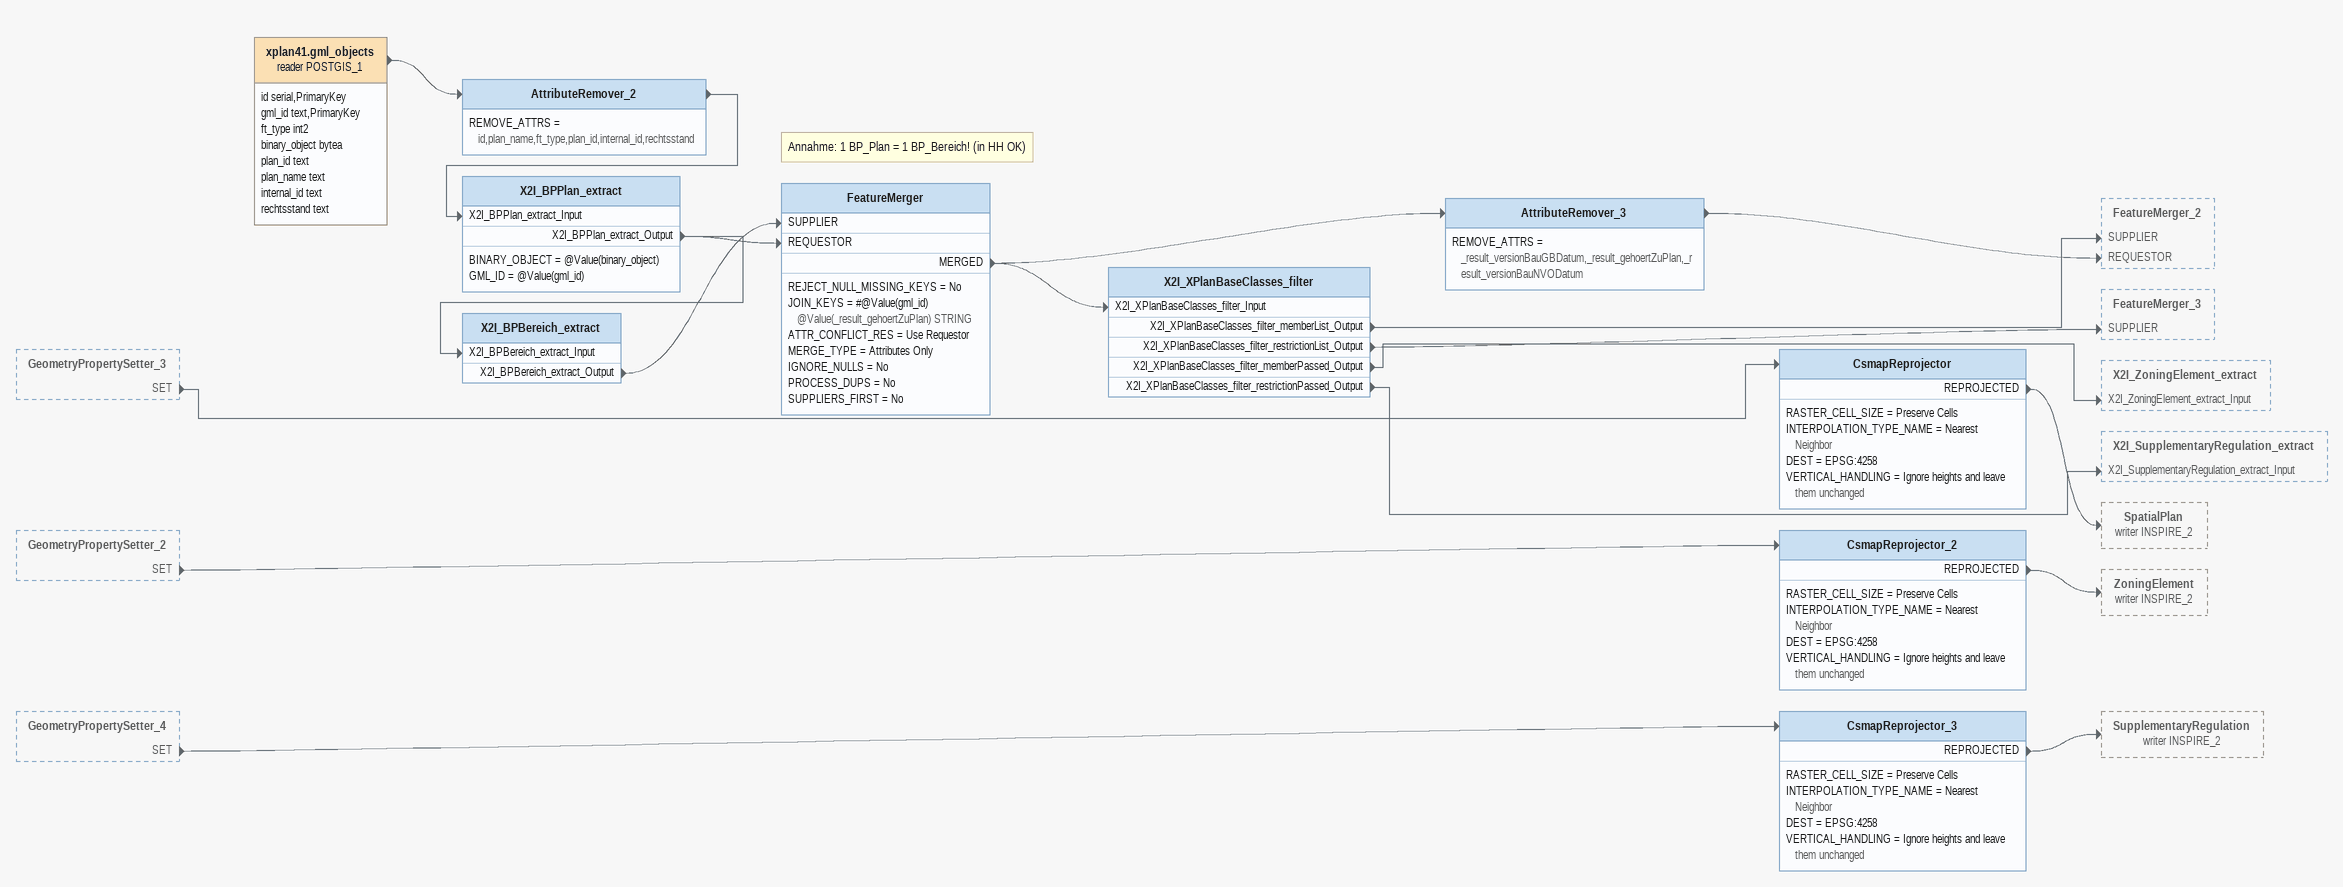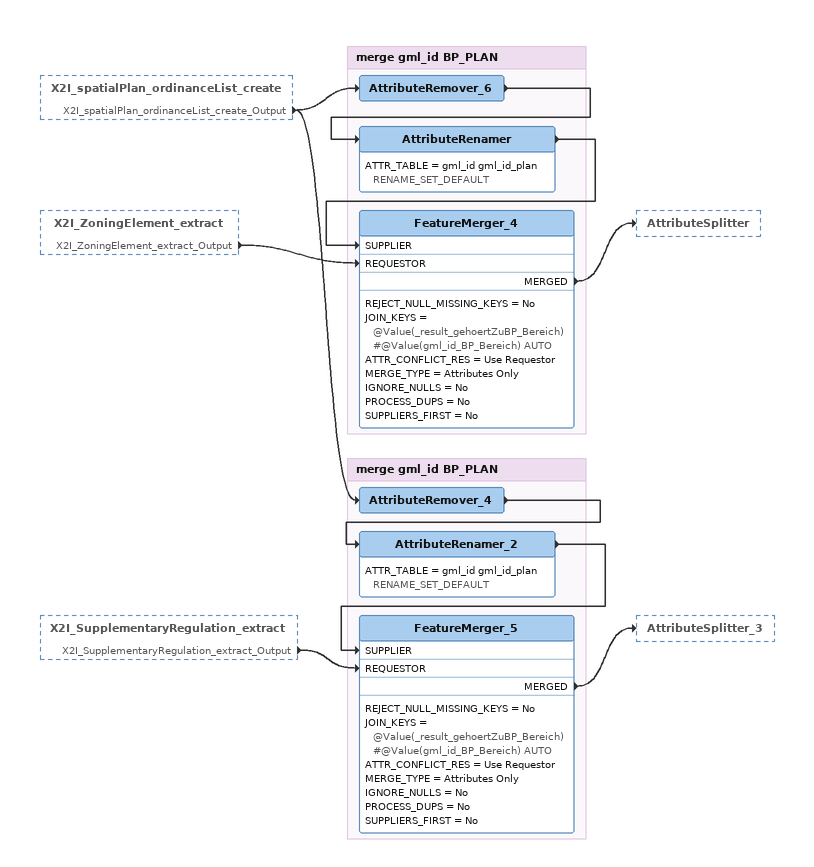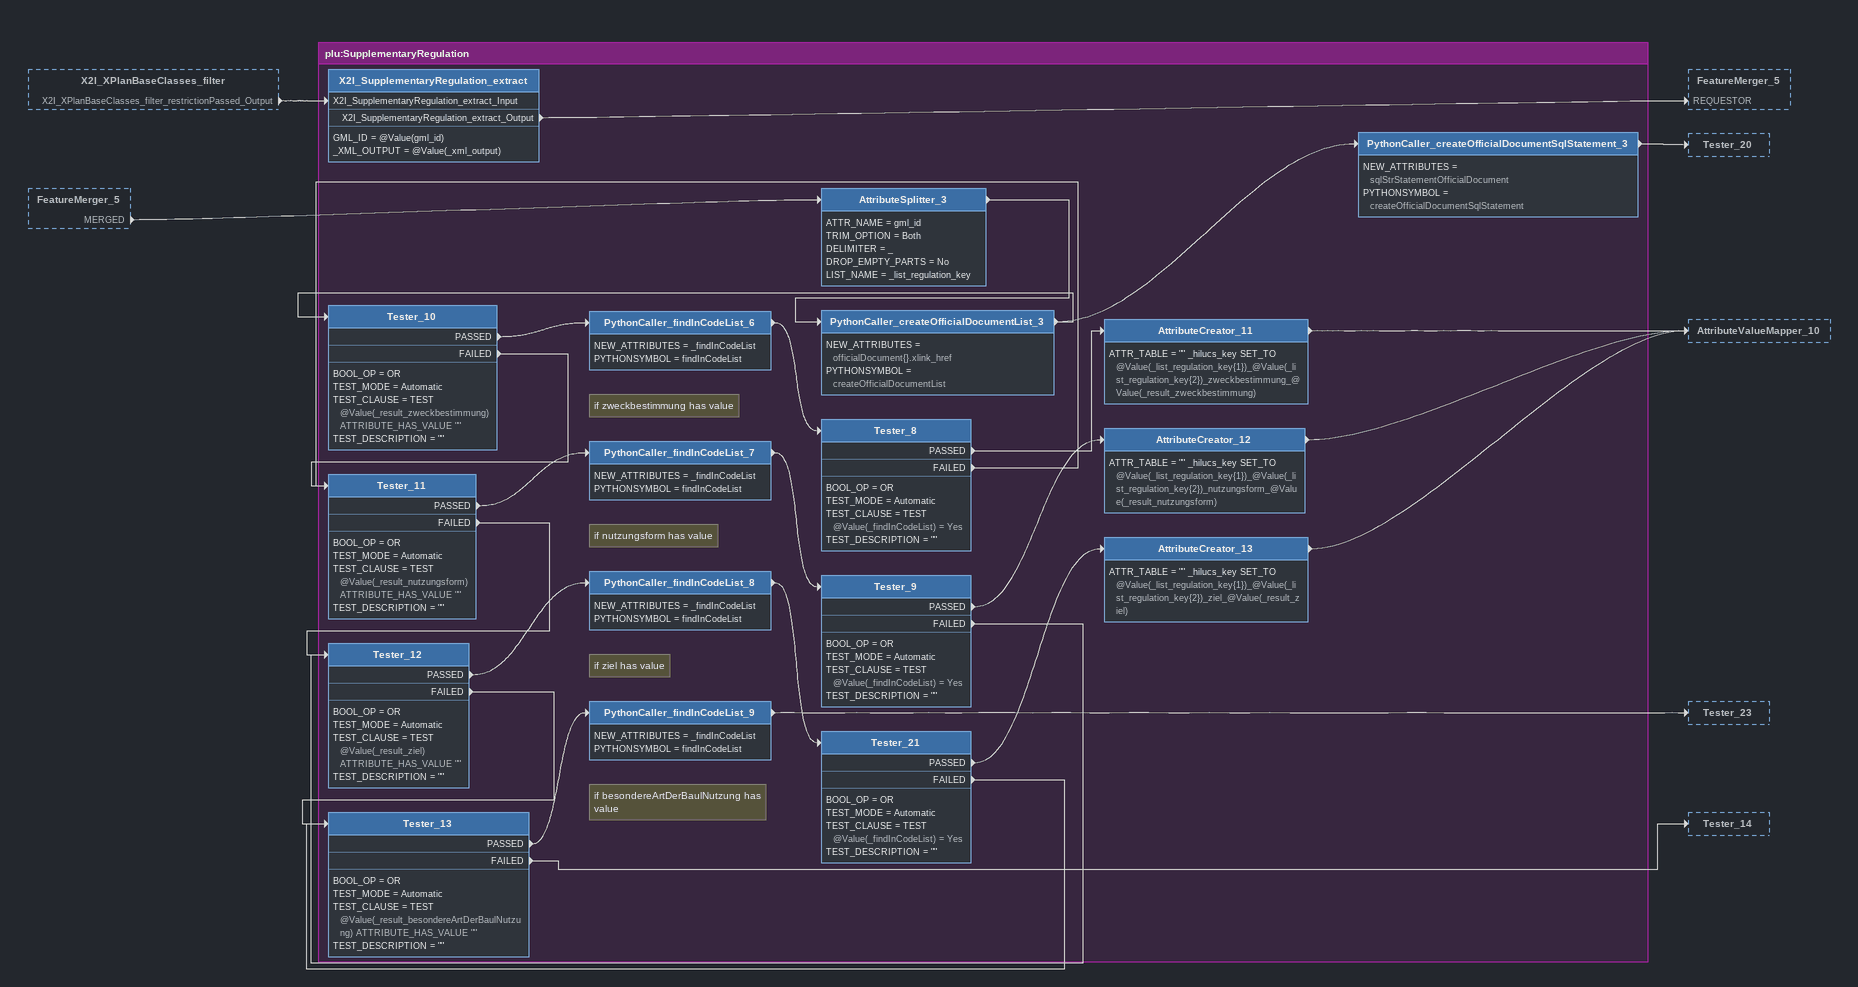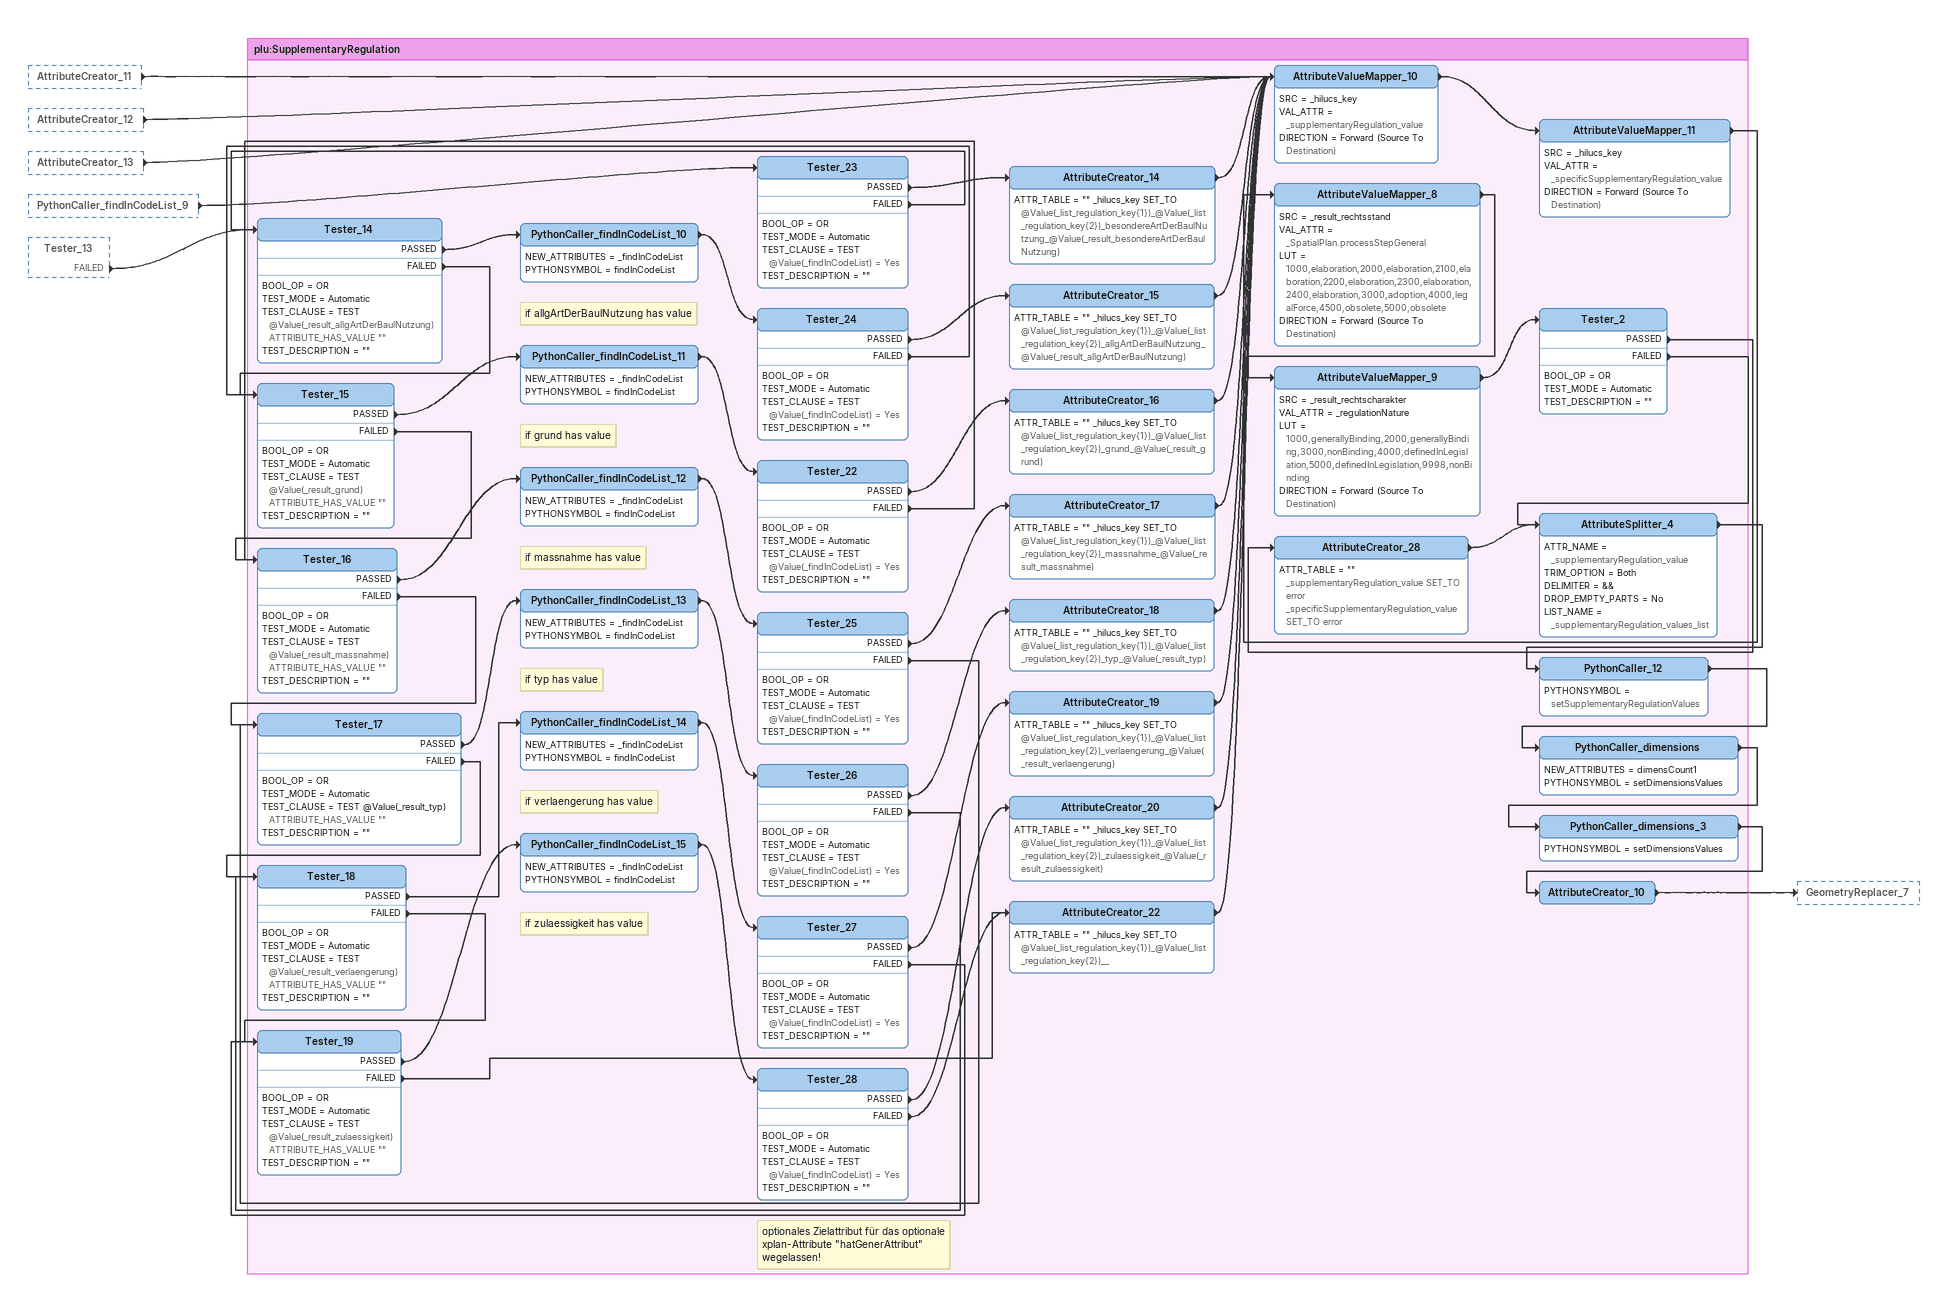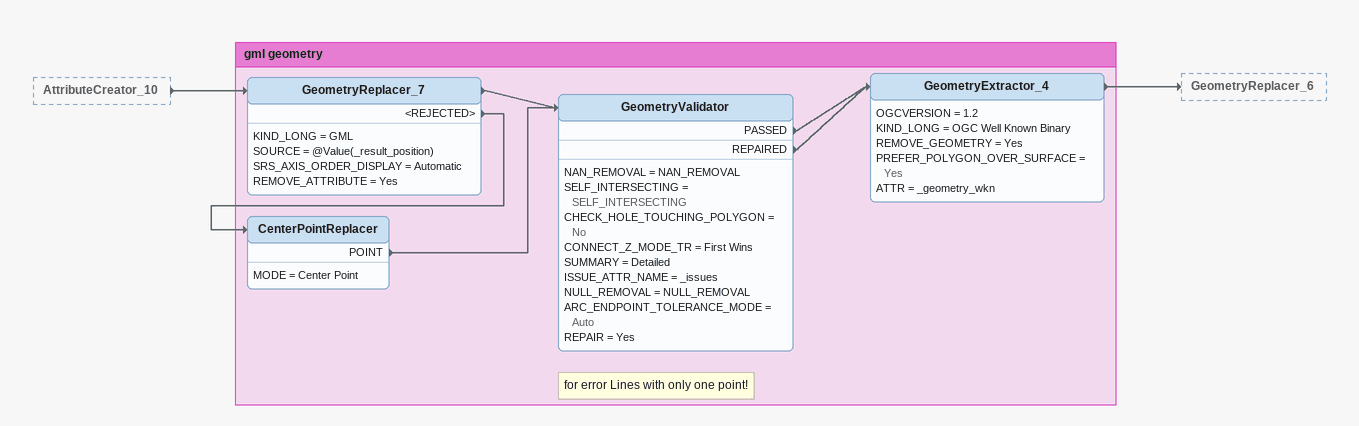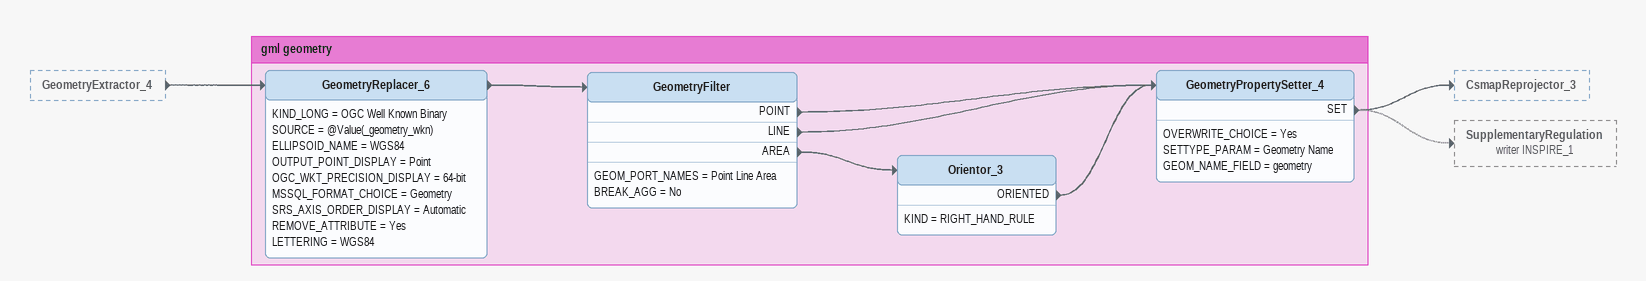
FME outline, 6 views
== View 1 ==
GeometryPropertySetter_3 [outside]
    SET -> CsmapReprojector
GeometryPropertySetter_2 [outside]
    SET -> CsmapReprojector_2
GeometryPropertySetter_4 [outside]
    SET -> CsmapReprojector_3
xplan41.gml_objects (reader POSTGIS_1)
    attributes: id serial,PrimaryKey, gml_id text,PrimaryKey, ft_type int2, binary_object bytea, plan_id text, plan_name text, internal_id text, rechtsstand text
    -> AttributeRemover_2
AttributeRemover_2
    REMOVE_ATTRS = id,plan_name,ft_type,plan_id,internal_id,rechtsstand
    -> X2I_BPPlan_extract [X2I_BPPlan_extract_Input]
X2I_BPPlan_extract
    BINARY_OBJECT = @Value(binary_object)
    GML_ID = @Value(gml_id)
    X2I_BPPlan_extract_Output -> FeatureMerger [REQUESTOR]
    X2I_BPPlan_extract_Output -> X2I_BPBereich_extract [X2I_BPBereich_extract_Input]
X2I_BPBereich_extract
    X2I_BPBereich_extract_Output -> FeatureMerger [SUPPLIER]
Note: Annahme: 1 BP_Plan = 1 BP_Bereich! (in HH OK)
FeatureMerger
    REJECT_NULL_MISSING_KEYS = No
    JOIN_KEYS = #@Value(gml_id) @Value(_result_gehoertZuPlan) STRING
    ATTR_CONFLICT_RES = Use Requestor
    MERGE_TYPE = Attributes Only
    IGNORE_NULLS = No
    PROCESS_DUPS = No
    SUPPLIERS_FIRST = No
    MERGED -> X2I_XPlanBaseClasses_filter [X2I_XPlanBaseClasses_filter_Input]
    MERGED -> AttributeRemover_3
AttributeRemover_3
    REMOVE_ATTRS = _result_versionBauGBDatum,_result_gehoertZuPlan,_result_versionBauNVODatum
    -> FeatureMerger_2 [REQUESTOR]
X2I_XPlanBaseClasses_filter
    X2I_XPlanBaseClasses_filter_memberList_Output -> FeatureMerger_2 [SUPPLIER]
    X2I_XPlanBaseClasses_filter_restrictionList_Output -> FeatureMerger_3 [SUPPLIER]
    X2I_XPlanBaseClasses_filter_memberPassed_Output -> X2I_ZoningElement_extract [X2I_ZoningElement_extract_Input]
    X2I_XPlanBaseClasses_filter_restrictionPassed_Output -> X2I_SupplementaryRegulation_extract [X2I_SupplementaryRegulation_extract_Input]
CsmapReprojector
    RASTER_CELL_SIZE = Preserve Cells
    INTERPOLATION_TYPE_NAME = Nearest Neighbor
    DEST = EPSG:4258
    VERTICAL_HANDLING = Ignore heights and leave them unchanged
    REPROJECTED -> SpatialPlan (writer INSPIRE_2)
CsmapReprojector_2
    RASTER_CELL_SIZE = Preserve Cells
    INTERPOLATION_TYPE_NAME = Nearest Neighbor
    DEST = EPSG:4258
    VERTICAL_HANDLING = Ignore heights and leave them unchanged
    REPROJECTED -> ZoningElement (writer INSPIRE_2)
CsmapReprojector_3
    RASTER_CELL_SIZE = Preserve Cells
    INTERPOLATION_TYPE_NAME = Nearest Neighbor
    DEST = EPSG:4258
    VERTICAL_HANDLING = Ignore heights and leave them unchanged
    REPROJECTED -> SupplementaryRegulation (writer INSPIRE_2)

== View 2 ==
X2I_spatialPlan_ordinanceList_create [outside]
    X2I_spatialPlan_ordinanceList_create_Output -> AttributeRemover_6
    X2I_spatialPlan_ordinanceList_create_Output -> AttributeRemover_4
X2I_ZoningElement_extract [outside]
    X2I_ZoningElement_extract_Output -> FeatureMerger_4 [REQUESTOR]
X2I_SupplementaryRegulation_extract [outside]
    X2I_SupplementaryRegulation_extract_Output -> FeatureMerger_5 [REQUESTOR]

Bookmark: merge gml_id BP_PLAN
AttributeRemover_6
    -> AttributeRenamer
AttributeRenamer
    ATTR_TABLE = gml_id gml_id_plan RENAME_SET_DEFAULT
    -> FeatureMerger_4 [SUPPLIER]
FeatureMerger_4
    REJECT_NULL_MISSING_KEYS = No
    JOIN_KEYS = @Value(_result_gehoertZuBP_Bereich) #@Value(gml_id_BP_Bereich) AUTO
    ATTR_CONFLICT_RES = Use Requestor
    MERGE_TYPE = Attributes Only
    IGNORE_NULLS = No
    PROCESS_DUPS = No
    SUPPLIERS_FIRST = No
    MERGED -> AttributeSplitter

Bookmark: merge gml_id BP_PLAN
AttributeRemover_4
    -> AttributeRenamer_2
AttributeRenamer_2
    ATTR_TABLE = gml_id gml_id_plan RENAME_SET_DEFAULT
    -> FeatureMerger_5 [SUPPLIER]
FeatureMerger_5
    REJECT_NULL_MISSING_KEYS = No
    JOIN_KEYS = @Value(_result_gehoertZuBP_Bereich) #@Value(gml_id_BP_Bereich) AUTO
    ATTR_CONFLICT_RES = Use Requestor
    MERGE_TYPE = Attributes Only
    IGNORE_NULLS = No
    PROCESS_DUPS = No
    SUPPLIERS_FIRST = No
    MERGED -> AttributeSplitter_3

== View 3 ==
X2I_XPlanBaseClasses_filter [outside]
    X2I_XPlanBaseClasses_filter_restrictionPassed_Output -> X2I_SupplementaryRegulation_extract [X2I_SupplementaryRegulation_extract_Input]
FeatureMerger_5 [outside]
    MERGED -> AttributeSplitter_3

Bookmark: plu:SupplementaryRegulation
X2I_SupplementaryRegulation_extract
    GML_ID = @Value(gml_id)
    _XML_OUTPUT = @Value(_xml_output)
    X2I_SupplementaryRegulation_extract_Output -> FeatureMerger_5 [REQUESTOR]
AttributeSplitter_3
    ATTR_NAME = gml_id
    TRIM_OPTION = Both
    DELIMITER = _
    DROP_EMPTY_PARTS = No
    LIST_NAME = _list_regulation_key
    -> PythonCaller_createOfficialDocumentList_3
PythonCaller_createOfficialDocumentList_3
    NEW_ATTRIBUTES = officialDocument{}.xlink_href
    PYTHONSYMBOL = createOfficialDocumentList
    -> PythonCaller_createOfficialDocumentSqlStatement_3
    -> Tester_10
PythonCaller_createOfficialDocumentSqlStatement_3
    NEW_ATTRIBUTES = sqlStrStatementOfficialDocument
    PYTHONSYMBOL = createOfficialDocumentSqlStatement
    -> Tester_20
Note: if zweckbestimmung has value
Tester_10
    BOOL_OP = OR
    TEST_MODE = Automatic
    TEST_CLAUSE = TEST @Value(_result_zweckbestimmung) ATTRIBUTE_HAS_VALUE ""
    TEST_DESCRIPTION = ""
    PASSED -> PythonCaller_findInCodeList_6
    FAILED -> Tester_11
PythonCaller_findInCodeList_6
    NEW_ATTRIBUTES = _findInCodeList
    PYTHONSYMBOL = findInCodeList
    -> Tester_8
Tester_8
    BOOL_OP = OR
    TEST_MODE = Automatic
    TEST_CLAUSE = TEST @Value(_findInCodeList) = Yes
    TEST_DESCRIPTION = ""
    PASSED -> AttributeCreator_11
    FAILED -> Tester_11
AttributeCreator_11
    ATTR_TABLE = "" _hilucs_key SET_TO @Value(_list_regulation_key{1})_@Value(_list_regulation_key{2})_zweckbestimmung_@Value(_result_zweckbestimmung)
    -> AttributeValueMapper_10
Note: if nutzungsform has value
Tester_11
    BOOL_OP = OR
    TEST_MODE = Automatic
    TEST_CLAUSE = TEST @Value(_result_nutzungsform) ATTRIBUTE_HAS_VALUE ""
    TEST_DESCRIPTION = ""
    PASSED -> PythonCaller_findInCodeList_7
    FAILED -> Tester_12
PythonCaller_findInCodeList_7
    NEW_ATTRIBUTES = _findInCodeList
    PYTHONSYMBOL = findInCodeList
    -> Tester_9
Tester_9
    BOOL_OP = OR
    TEST_MODE = Automatic
    TEST_CLAUSE = TEST @Value(_findInCodeList) = Yes
    TEST_DESCRIPTION = ""
    PASSED -> AttributeCreator_12
    FAILED -> Tester_12
AttributeCreator_12
    ATTR_TABLE = "" _hilucs_key SET_TO @Value(_list_regulation_key{1})_@Value(_list_regulation_key{2})_nutzungsform_@Value(_result_nutzungsform)
    -> AttributeValueMapper_10
Note: if ziel has value
Tester_12
    BOOL_OP = OR
    TEST_MODE = Automatic
    TEST_CLAUSE = TEST @Value(_result_ziel) ATTRIBUTE_HAS_VALUE ""
    TEST_DESCRIPTION = ""
    PASSED -> PythonCaller_findInCodeList_8
    FAILED -> Tester_13
PythonCaller_findInCodeList_8
    NEW_ATTRIBUTES = _findInCodeList
    PYTHONSYMBOL = findInCodeList
    -> Tester_21
Tester_21
    BOOL_OP = OR
    TEST_MODE = Automatic
    TEST_CLAUSE = TEST @Value(_findInCodeList) = Yes
    TEST_DESCRIPTION = ""
    PASSED -> AttributeCreator_13
    FAILED -> Tester_13
AttributeCreator_13
    ATTR_TABLE = "" _hilucs_key SET_TO @Value(_list_regulation_key{1})_@Value(_list_regulation_key{2})_ziel_@Value(_result_ziel)
    -> AttributeValueMapper_10
Note: if besondereArtDerBaulNutzung has value
Tester_13
    BOOL_OP = OR
    TEST_MODE = Automatic
    TEST_CLAUSE = TEST @Value(_result_besondereArtDerBaulNutzung) ATTRIBUTE_HAS_VALUE ""
    TEST_DESCRIPTION = ""
    PASSED -> PythonCaller_findInCodeList_9
    FAILED -> Tester_14
PythonCaller_findInCodeList_9
    NEW_ATTRIBUTES = _findInCodeList
    PYTHONSYMBOL = findInCodeList
    -> Tester_23

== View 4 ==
AttributeCreator_11 [outside]
    -> AttributeValueMapper_10
AttributeCreator_12 [outside]
    -> AttributeValueMapper_10
AttributeCreator_13 [outside]
    -> AttributeValueMapper_10
PythonCaller_findInCodeList_9 [outside]
    -> Tester_23
Tester_13 [outside]
    FAILED -> Tester_14

Bookmark: plu:SupplementaryRegulation
Tester_23
    BOOL_OP = OR
    TEST_MODE = Automatic
    TEST_CLAUSE = TEST @Value(_findInCodeList) = Yes
    TEST_DESCRIPTION = ""
    PASSED -> AttributeCreator_14
    FAILED -> Tester_14
AttributeCreator_14
    ATTR_TABLE = "" _hilucs_key SET_TO @Value(_list_regulation_key{1})_@Value(_list_regulation_key{2})_besondereArtDerBaulNutzung_@Value(_result_besondereArtDerBaulNutzung)
    -> AttributeValueMapper_10
Note: if allgArtDerBaulNutzung has value
Tester_14
    BOOL_OP = OR
    TEST_MODE = Automatic
    TEST_CLAUSE = TEST @Value(_result_allgArtDerBaulNutzung) ATTRIBUTE_HAS_VALUE ""
    TEST_DESCRIPTION = ""
    PASSED -> PythonCaller_findInCodeList_10
    FAILED -> Tester_15
PythonCaller_findInCodeList_10
    NEW_ATTRIBUTES = _findInCodeList
    PYTHONSYMBOL = findInCodeList
    -> Tester_24
Tester_24
    BOOL_OP = OR
    TEST_MODE = Automatic
    TEST_CLAUSE = TEST @Value(_findInCodeList) = Yes
    TEST_DESCRIPTION = ""
    PASSED -> AttributeCreator_15
    FAILED -> Tester_15
AttributeCreator_15
    ATTR_TABLE = "" _hilucs_key SET_TO @Value(_list_regulation_key{1})_@Value(_list_regulation_key{2})_allgArtDerBaulNutzung_@Value(_result_allgArtDerBaulNutzung)
    -> AttributeValueMapper_10
Note: if grund has value
Tester_15
    BOOL_OP = OR
    TEST_MODE = Automatic
    TEST_CLAUSE = TEST @Value(_result_grund) ATTRIBUTE_HAS_VALUE ""
    TEST_DESCRIPTION = ""
    PASSED -> PythonCaller_findInCodeList_11
    FAILED -> Tester_16
PythonCaller_findInCodeList_11
    NEW_ATTRIBUTES = _findInCodeList
    PYTHONSYMBOL = findInCodeList
    -> Tester_22
Tester_22
    BOOL_OP = OR
    TEST_MODE = Automatic
    TEST_CLAUSE = TEST @Value(_findInCodeList) = Yes
    TEST_DESCRIPTION = ""
    PASSED -> AttributeCreator_16
    FAILED -> Tester_16
AttributeCreator_16
    ATTR_TABLE = "" _hilucs_key SET_TO @Value(_list_regulation_key{1})_@Value(_list_regulation_key{2})_grund_@Value(_result_grund)
    -> AttributeValueMapper_10
Note: if massnahme has value
Tester_16
    BOOL_OP = OR
    TEST_MODE = Automatic
    TEST_CLAUSE = TEST @Value(_result_massnahme) ATTRIBUTE_HAS_VALUE ""
    TEST_DESCRIPTION = ""
    PASSED -> PythonCaller_findInCodeList_12
    FAILED -> Tester_17
PythonCaller_findInCodeList_12
    NEW_ATTRIBUTES = _findInCodeList
    PYTHONSYMBOL = findInCodeList
    -> Tester_25
Tester_25
    BOOL_OP = OR
    TEST_MODE = Automatic
    TEST_CLAUSE = TEST @Value(_findInCodeList) = Yes
    TEST_DESCRIPTION = ""
    PASSED -> AttributeCreator_17
    FAILED -> Tester_17
AttributeCreator_17
    ATTR_TABLE = "" _hilucs_key SET_TO @Value(_list_regulation_key{1})_@Value(_list_regulation_key{2})_massnahme_@Value(_result_massnahme)
    -> AttributeValueMapper_10
Note: if typ has value
Tester_17
    BOOL_OP = OR
    TEST_MODE = Automatic
    TEST_CLAUSE = TEST @Value(_result_typ) ATTRIBUTE_HAS_VALUE ""
    TEST_DESCRIPTION = ""
    PASSED -> PythonCaller_findInCodeList_13
    FAILED -> Tester_18
PythonCaller_findInCodeList_13
    NEW_ATTRIBUTES = _findInCodeList
    PYTHONSYMBOL = findInCodeList
    -> Tester_26
Tester_26
    BOOL_OP = OR
    TEST_MODE = Automatic
    TEST_CLAUSE = TEST @Value(_findInCodeList) = Yes
    TEST_DESCRIPTION = ""
    PASSED -> AttributeCreator_18
    FAILED -> Tester_18
AttributeCreator_18
    ATTR_TABLE = "" _hilucs_key SET_TO @Value(_list_regulation_key{1})_@Value(_list_regulation_key{2})_typ_@Value(_result_typ)
    -> AttributeValueMapper_10
Note: if verlaengerung has value
Tester_18
    BOOL_OP = OR
    TEST_MODE = Automatic
    TEST_CLAUSE = TEST @Value(_result_verlaengerung) ATTRIBUTE_HAS_VALUE ""
    TEST_DESCRIPTION = ""
    PASSED -> PythonCaller_findInCodeList_14
    FAILED -> Tester_19
PythonCaller_findInCodeList_14
    NEW_ATTRIBUTES = _findInCodeList
    PYTHONSYMBOL = findInCodeList
    -> Tester_27
Tester_27
    BOOL_OP = OR
    TEST_MODE = Automatic
    TEST_CLAUSE = TEST @Value(_findInCodeList) = Yes
    TEST_DESCRIPTION = ""
    PASSED -> AttributeCreator_19
    FAILED -> Tester_19
AttributeCreator_19
    ATTR_TABLE = "" _hilucs_key SET_TO @Value(_list_regulation_key{1})_@Value(_list_regulation_key{2})_verlaengerung_@Value(_result_verlaengerung)
    -> AttributeValueMapper_10
Note: if zulaessigkeit has value
Tester_19
    BOOL_OP = OR
    TEST_MODE = Automatic
    TEST_CLAUSE = TEST @Value(_result_zulaessigkeit) ATTRIBUTE_HAS_VALUE ""
    TEST_DESCRIPTION = ""
    PASSED -> PythonCaller_findInCodeList_15
    FAILED -> AttributeCreator_22
PythonCaller_findInCodeList_15
    NEW_ATTRIBUTES = _findInCodeList
    PYTHONSYMBOL = findInCodeList
    -> Tester_28
Tester_28
    BOOL_OP = OR
    TEST_MODE = Automatic
    TEST_CLAUSE = TEST @Value(_findInCodeList) = Yes
    TEST_DESCRIPTION = ""
    PASSED -> AttributeCreator_20
    FAILED -> AttributeCreator_22
AttributeCreator_20
    ATTR_TABLE = "" _hilucs_key SET_TO @Value(_list_regulation_key{1})_@Value(_list_regulation_key{2})_zulaessigkeit_@Value(_result_zulaessigkeit)
    -> AttributeValueMapper_10
AttributeCreator_22
    ATTR_TABLE = "" _hilucs_key SET_TO @Value(_list_regulation_key{1})_@Value(_list_regulation_key{2})__
    -> AttributeValueMapper_10
AttributeValueMapper_10
    SRC = _hilucs_key
    VAL_ATTR = _supplementaryRegulation_value
    DIRECTION = Forward (Source To Destination)
    -> AttributeValueMapper_11
AttributeValueMapper_11
    SRC = _hilucs_key
    VAL_ATTR = _specificSupplementaryRegulation_value
    DIRECTION = Forward (Source To Destination)
    -> AttributeValueMapper_8
AttributeValueMapper_8
    SRC = _result_rechtsstand
    VAL_ATTR = _SpatialPlan.processStepGeneral
    LUT = 1000,elaboration,2000,elaboration,2100,elaboration,2200,elaboration,2300,elaboration,2400,elaboration,3000,adoption,4000,legalForce,4500,obsolete,5000,obsolete
    DIRECTION = Forward (Source To Destination)
    -> AttributeValueMapper_9
AttributeValueMapper_9
    SRC = _result_rechtscharakter
    VAL_ATTR = _regulationNature
    LUT = 1000,generallyBinding,2000,generallyBinding,3000,nonBinding,4000,definedInLegislation,5000,definedInLegislation,9998,nonBinding
    DIRECTION = Forward (Source To Destination)
    -> Tester_2
Tester_2
    BOOL_OP = OR
    TEST_MODE = Automatic
    TEST_DESCRIPTION = ""
    PASSED -> AttributeCreator_28
    FAILED -> AttributeSplitter_4
AttributeCreator_28
    ATTR_TABLE = "" _supplementaryRegulation_value SET_TO error  _specificSupplementaryRegulation_value SET_TO error
    -> AttributeSplitter_4
AttributeSplitter_4
    ATTR_NAME = _supplementaryRegulation_value
    TRIM_OPTION = Both
    DELIMITER = &&
    DROP_EMPTY_PARTS = No
    LIST_NAME = _supplementaryRegulation_values_list
    -> PythonCaller_12
PythonCaller_12
    PYTHONSYMBOL = setSupplementaryRegulationValues
    -> PythonCaller_dimensions
PythonCaller_dimensions
    NEW_ATTRIBUTES = dimensCount1
    PYTHONSYMBOL = setDimensionsValues
    -> PythonCaller_dimensions_3
PythonCaller_dimensions_3
    PYTHONSYMBOL = setDimensionsValues
    -> AttributeCreator_10
Note: optionales Zielattribut für das optionale xplan-Attribute "hatGenerAttribut" wegelassen!
AttributeCreator_10
    -> GeometryReplacer_7

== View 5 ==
AttributeCreator_10 [outside]
    -> GeometryReplacer_7

Bookmark: gml geometry
GeometryReplacer_7
    KIND_LONG = GML
    SOURCE = @Value(_result_position)
    SRS_AXIS_ORDER_DISPLAY = Automatic
    REMOVE_ATTRIBUTE = Yes
    -> GeometryValidator
    <REJECTED> -> CenterPointReplacer
Note: for error Lines with only one point!
CenterPointReplacer
    MODE = Center Point
    POINT -> GeometryValidator
GeometryValidator
    NAN_REMOVAL = NAN_REMOVAL
    SELF_INTERSECTING = SELF_INTERSECTING
    CHECK_HOLE_TOUCHING_POLYGON = No
    CONNECT_Z_MODE_TR = First Wins
    SUMMARY = Detailed
    ISSUE_ATTR_NAME = _issues
    NULL_REMOVAL = NULL_REMOVAL
    ARC_ENDPOINT_TOLERANCE_MODE = Auto
    REPAIR = Yes
    PASSED -> GeometryExtractor_4
    REPAIRED -> GeometryExtractor_4
GeometryExtractor_4
    OGCVERSION = 1.2
    KIND_LONG = OGC Well Known Binary
    REMOVE_GEOMETRY = Yes
    PREFER_POLYGON_OVER_SURFACE = Yes
    ATTR = _geometry_wkn
    -> GeometryReplacer_6

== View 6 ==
GeometryExtractor_4 [outside]
    -> GeometryReplacer_6

Bookmark: gml geometry
GeometryReplacer_6
    KIND_LONG = OGC Well Known Binary
    SOURCE = @Value(_geometry_wkn)
    ELLIPSOID_NAME = WGS84
    OUTPUT_POINT_DISPLAY = Point
    OGC_WKT_PRECISION_DISPLAY = 64-bit
    MSSQL_FORMAT_CHOICE = Geometry
    SRS_AXIS_ORDER_DISPLAY = Automatic
    REMOVE_ATTRIBUTE = Yes
    LETTERING = WGS84
    -> GeometryFilter
GeometryFilter
    GEOM_PORT_NAMES = Point Line Area
    BREAK_AGG = No
    POINT -> GeometryPropertySetter_4
    LINE -> GeometryPropertySetter_4
    AREA -> Orientor_3
Orientor_3
    KIND = RIGHT_HAND_RULE
    ORIENTED -> GeometryPropertySetter_4
GeometryPropertySetter_4
    OVERWRITE_CHOICE = Yes
    SETTYPE_PARAM = Geometry Name
    GEOM_NAME_FIELD = geometry
    SET -> CsmapReprojector_3
    SET -> SupplementaryRegulation (writer INSPIRE_1) [off]
